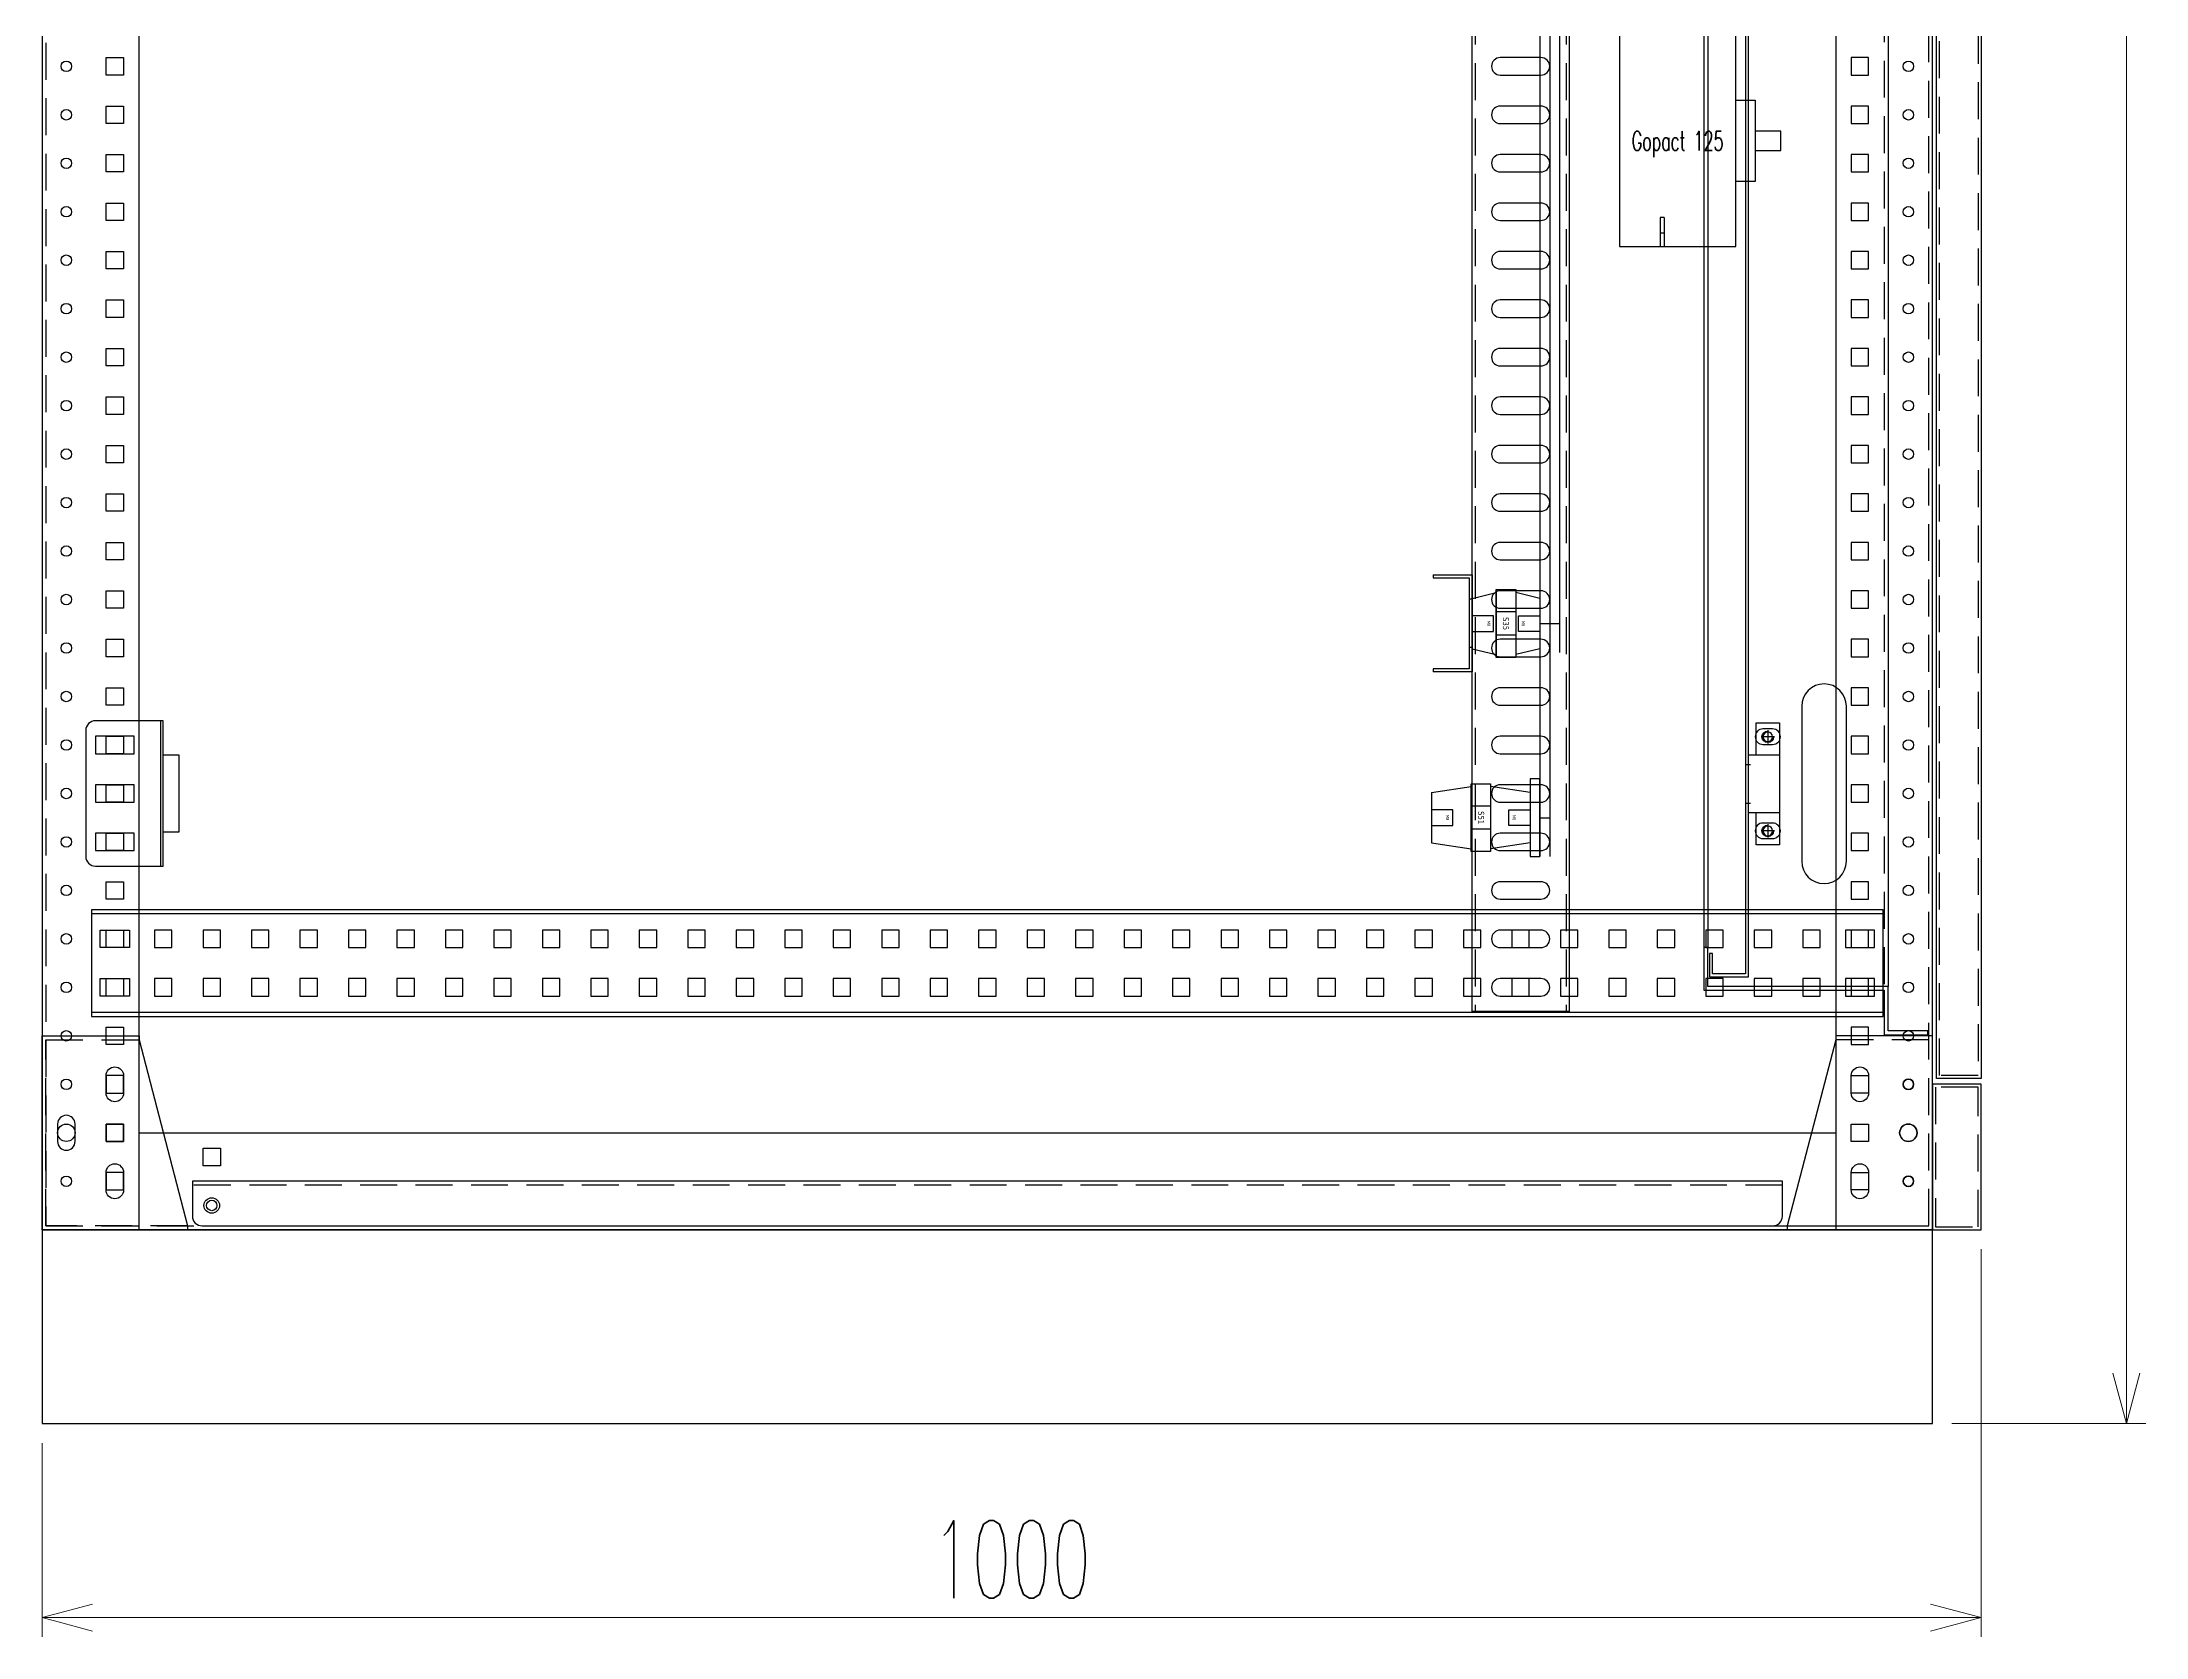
# Model space of a CAD drawing. Header units: millimetres. Extents: x 173893 to 258446, y -176540 to -123824.
# Drawn here: x 200824 to 201909, y -141376 to -140554 of the extents above; entities that cross this region are included whole.
import ezdxf
from ezdxf.enums import TextEntityAlignment as Align

# ---------------------------------------------------------------- set-up
doc = ezdxf.new("R2010")
doc.units = ezdxf.units.MM
doc.header["$LTSCALE"] = 3
doc.linetypes.add('ACAD_ISO04W100', pattern=[30, 24, -3, 0, -3])
doc.linetypes.add('HIDDEN', pattern=[9.525, 6.35, -3.175])
doc.layers.add('@.DM. KÍCH THƯỚC', color=8, linetype='Continuous', transparency=0.2)
for name, color, linetype in [('@.DM. NÉT CHÍNH', 7, 'Continuous'), ('@.DM. NÉT ĐỤC', 2, 'Continuous'), ('@.VISIBLE', 7, 'Continuous'), ('centerline', 6, 'ACAD_ISO04W100'), ('equipments', 2, 'Continuous')]:
    doc.layers.add(name, color=color, linetype=linetype)
doc.styles.add('Ann_w01', font='romans.shx', dxfattribs={"width": 0.6, "bigfont": 'chineset.shx'})
doc.styles.get("Standard").update_dxf_attribs({"font": 'arial.ttf'})
doc.dimstyles.new('Dim 01_SC20', dxfattribs={"dimscale": 20, "dimtxt": 2, "dimasz": 1.3, "dimexe": 0.5, "dimexo": 0.5, "dimgap": 0.5, "dimtad": 1, "dimdec": 1, "dimzin": 12, "dimdsep": 46, "dimtxsty": 'Ann_w01', "dimblk": 'OPEN30', "dimcen": 1.5, "dimclrd": 6, "dimclre": 6, "dimclrt": 3, "dimadec": 1, "dimazin": 3, "dimtm": 1e-09, "dimtfac": 1, "dimtdec": 1, "dimtix": 1, "dimtmove": 0, "dimatfit": 3, "dimldrblk": 'OPEN30', "dimfxl": 1, "dimtolj": 1, "dimlwd": 0, "dimlwe": 0, "dimarcsym": 0})

# ---------------------------------------------------------------- blocks, each defined once
blk = doc.blocks.new('_Open30')
at = {"color": 0, "linetype": 'ByBlock', "lineweight": -2}
for p, q in [((-1, 0.268), (0, 0)), ((0, 0), (-1, -0.268)), ((0, 0), (-1, 0))]:
    blk.add_line(p, q, dxfattribs=at)
blk = doc.blocks.new('*D612')
at = {"layer": '@.DM. KÍCH THƯỚC', "color": 6, "lineweight": 0, "transparency": 16777216}
for p, q in [((201809, -139066.4), (201909, -139066.4)), ((201899, -141240.4), (201899, -139092.4)), ((201809, -141266.4), (201909, -141266.4))]:
    blk.add_line(p, q, dxfattribs=at)
at = {"layer": 'Defpoints', "color": 0, "transparency": 16777216}
for p in [(201799, -139066.4), (201899, -139066.4), (201799, -141266.4)]:
    blk.add_point(p, dxfattribs=at)
at = {"layer": '@.DM. KÍCH THƯỚC', "color": 6, "lineweight": 0, "transparency": 16777216, "xscale": 26, "yscale": 26, "zscale": 26}
for p, rotation in [((201899, -139066.4), 90), ((201899, -141266.4), 270)]:
    blk.add_blockref('_Open30', p, dxfattribs=dict(at, rotation=rotation))
at = {"layer": '@.DM. KÍCH THƯỚC', "color": 3, "transparency": 16777216, "insert": (201869, -140166.4), "char_height": 40, "attachment_point": 5, "rotation": 90, "style": 'Ann_w01'}
blk.add_mtext('\\A1;2200', dxfattribs=at)
blk = doc.blocks.new('*D613')
at = {"layer": '@.DM. KÍCH THƯỚC', "color": 6, "lineweight": 0, "transparency": 16777216}
for p, q in [((201824, -141176.4), (201824, -141376.4)), ((200824, -141276.4), (200824, -141376.4)), ((201798, -141366.4), (200850, -141366.4))]:
    blk.add_line(p, q, dxfattribs=at)
at = {"layer": 'Defpoints', "color": 0, "transparency": 16777216}
for p in [(201824, -141166.4), (200824, -141266.4), (200824, -141366.4)]:
    blk.add_point(p, dxfattribs=at)
at = {"layer": '@.DM. KÍCH THƯỚC', "color": 6, "lineweight": 0, "transparency": 16777216, "xscale": 26, "yscale": 26, "zscale": 26, "rotation": 180}
blk.add_blockref('_Open30', (200824, -141366.4), dxfattribs=at)
at = {"layer": '@.DM. KÍCH THƯỚC', "color": 6, "lineweight": 0, "transparency": 16777216, "xscale": 26, "yscale": 26, "zscale": 26}
blk.add_blockref('_Open30', (201824, -141366.4), dxfattribs=at)
at = {"layer": '@.DM. KÍCH THƯỚC', "color": 3, "transparency": 16777216, "insert": (201324, -141336.4), "char_height": 40, "attachment_point": 5, "style": 'Ann_w01'}
blk.add_mtext('\\A1;1000', dxfattribs=at)
blk = doc.blocks.new('A$C95002fa8')
at = {"layer": '@.DM. NÉT CHÍNH'}
blk.add_lwpolyline([(0, 100), (75, 100), (75, 0), (25, 0), (25, 2), (0, 98)], close=True, dxfattribs=at)
at = {"layer": '@.DM. NÉT CHÍNH', "linetype": 'HIDDEN'}
blk.add_lwpolyline([(0, 98), (73, 98), (73, 2), (25, 2)], dxfattribs=at)
at = {"layer": '@.DM. NÉT ĐỤC'}
for points in [[(42, 70.5), (42, 79.5), (33, 79.5), (33, 70.5)], [(42, 45.5), (42, 54.5), (33, 54.5), (33, 45.5)], [(42, 20.5), (42, 29.5), (33, 29.5), (33, 20.5)]]:
    blk.add_lwpolyline(points, close=True, dxfattribs=at)
for centre, radius in [((62.5, 75), 2.7), ((62.5, 50), 4.5), ((62.5, 25), 2.7)]:
    blk.add_circle(centre, radius, dxfattribs=at)
blk = doc.blocks.new('HL012 D')
at = {"color": 6, "linetype": 'Continuous'}
for p, q in [((13.5, 24.3), (6.5, 24.3)), ((10, 20.8), (10, 27.8)), ((10, -27.7), (10, -20.7)), ((13.5, -24.2), (6.5, -24.2))]:
    blk.add_line(p, q, dxfattribs=at)
at = {"layer": 'centerline'}
for p, q in [((-1, 10), (1, 10)), ((-1, -10), (1, -10))]:
    blk.add_line(p, q, dxfattribs=at)
at = {"layer": 'equipments'}
for points in [[(4, -15), (4, -31.5), (16, -31.5), (16, 31.5), (4, 31.5), (4, 15)], [(16, 15), (0, 15), (0, -15), (16, -15)]]:
    blk.add_lwpolyline(points, dxfattribs=at)
for centre in [(10, 24.3), (10, -24.2)]:
    blk.add_circle(centre, 2.5, dxfattribs=at)
at = {"layer": 'equipments', "color": 8}
for centre in [(10, 24.3), (10, -24.2)]:
    blk.add_arc(centre, 3, 0, 270, dxfattribs=at)
blk = doc.blocks.new('RTY53Y635Q6')
at = {"color": 1}
for p, q in [((201561.5, -140841), (201574, -140838)), ((201561.5, -140841), (201561.5, -140867)), ((201574, -140836.5), (201574, -140871.5)), ((201574, -140836.5), (201584, -140836.5)), ((201574, -140871.5), (201574, -140836.5)), ((201574, -140838), (201574, -140870)), ((201584, -140836.5), (201584, -140871.5)), ((201596.5, -140841), (201584, -140838)), ((201584, -140838), (201584, -140870)), ((201596.5, -140841), (201596.5, -140867)), ((201584, -140848), (201574, -140848)), ((201584, -140860), (201574, -140860)), ((201561.5, -140867), (201574, -140870)), ((201584, -140871.5), (201574, -140871.5)), ((201596.5, -140867), (201584, -140870))]:
    blk.add_line(p, q, dxfattribs=at)
for points in [[(201561.5, -140850), (201561.5, -140858), (201572.5, -140858), (201572.5, -140850)], [(201596.5, -140850), (201596.5, -140858), (201585.5, -140858), (201585.5, -140850)]]:
    blk.add_lwpolyline(points, close=True, dxfattribs=at)
at = {"layer": '@.VISIBLE'}
for p, q in [((201541.5, -140828.9), (201541.5, -140830.4)), ((201561.5, -140841.4), (201560, -140841.4)), ((201561.5, -140866.4), (201560, -140866.4)), ((201541.5, -140877.4), (201541.5, -140878.9))]:
    blk.add_line(p, q, dxfattribs=at)
for points in [[(201541.5, -140828.9), (201561.5, -140828.9), (201561.5, -140878.9), (201541.5, -140878.9)], [(201541.5, -140830.4), (201560, -140830.4), (201560, -140877.4), (201541.5, -140877.4)]]:
    blk.add_lwpolyline(points, dxfattribs=at)
at = {"color": 1, "width": 30.098, "attachment_point": 5, "rotation": 270}
for s, insert, char_height in [('{\\fTahoma|b0|i0|c0|p34;M8}', (201570.1, -140854), 1.5), ('{\\fTahoma|b0|i0|c0|p34;S35}', (201578.9, -140854), 3), ('{\\fTahoma|b0|i0|c0|p34;M8}', (201587.9, -140854), 1.5)]:
    blk.add_mtext(s, dxfattribs=dict(at, insert=insert, char_height=char_height))

msp = doc.modelspace()

# ---------------------------------------------------------------- linework, layer by layer
at = {"color": 1}
for p, q in [((201540.53, -140940.9), (201561.03, -140937.9)), ((201540.53, -140940.9), (201540.53, -140966.9)), ((201561.03, -140971.4), (201561.03, -140936.4)), ((201561.03, -140936.4), (201571.03, -140936.4)), ((201561.03, -140936.4), (201561.03, -140971.4)), ((201561.03, -140937.9), (201561.03, -140969.9)), ((201571.03, -140936.4), (201571.03, -140971.4)), ((201571.03, -140937.9), (201571.03, -140969.9)), ((201591.53, -140940.9), (201571.03, -140937.9)), ((201591.53, -140940.9), (201591.53, -140966.9)), ((201571.03, -140947.9), (201561.03, -140947.9)), ((201571.03, -140959.9), (201561.03, -140959.9)), ((201540.53, -140966.9), (201561.03, -140969.9)), ((201571.03, -140971.4), (201561.03, -140971.4)), ((201591.53, -140966.9), (201571.03, -140969.9))]:
    msp.add_line(p, q, dxfattribs=at)
for points in [[(201540.53, -140949.9), (201540.53, -140957.9), (201551.53, -140957.9), (201551.53, -140949.9)], [(201591.53, -140949.9), (201591.53, -140957.9), (201580.53, -140957.9), (201580.53, -140949.9)]]:
    msp.add_lwpolyline(points, close=True, dxfattribs=at)
at = {"color": 2}
msp.add_lwpolyline([(200907.03, -141124.4), (200916.03, -141124.4), (200916.03, -141133.4), (200907.03, -141133.4)], close=True, dxfattribs=at)
at = {"layer": '@.DM. NÉT CHÍNH', "color": 6, "linetype": 'HIDDEN'}
msp.add_line((201774.03, -139191.9), (201774.03, -141040.9), dxfattribs=at)
at = {"layer": '@.DM. NÉT CHÍNH', "color": 6}
for p, q in [((201776.03, -139191.9), (201776.03, -141040.9)), ((201681.03, -139211.9), (201681.03, -141020.9)), ((201683.03, -139211.9), (201683.03, -141020.9))]:
    msp.add_line(p, q, dxfattribs=at)
at = {"layer": '@.DM. NÉT CHÍNH', "color": 151, "linetype": 'HIDDEN'}
for p, q in [((201563.03, -139678.9), (201563.03, -141053.9)), ((201610.03, -139678.9), (201610.03, -141053.9))]:
    msp.add_line(p, q, dxfattribs=at)
at = {"layer": '@.DM. NÉT CHÍNH', "linetype": 'Continuous'}
for p, q in [((201596.53, -140853.8), (201606.53, -140853.8)), ((201596.53, -140853.8), (201606.53, -140853.8)), ((201596.53, -140953.9), (201601.53, -140953.9))]:
    msp.add_line(p, q, dxfattribs=at)
at = {"layer": '@.DM. NÉT CHÍNH', "color": 1}
for p, q in [((201773.53, -141003.4), (200849.53, -141003.4)), ((201773.53, -141054.4), (200849.53, -141054.4))]:
    msp.add_line(p, q, dxfattribs=at)
at = {"layer": '@.DM. NÉT CHÍNH', "color": 3, "linetype": 'HIDDEN'}
msp.add_line((201721.53, -141143.4), (200901.53, -141143.4), dxfattribs=at)
at = {"layer": '@.DM. NÉT CHÍNH'}
for points in [[(201799.03, -139066.4), (200824.03, -139066.4), (200824.03, -141166.4), (201799.03, -141166.4)], [(200824.03, -141266.4), (201799.03, -141266.4), (201799.03, -141166.4), (200824.03, -141166.4)]]:
    msp.add_lwpolyline(points, close=True, dxfattribs=at)
at = {"layer": '@.DM. NÉT CHÍNH', "linetype": 'HIDDEN'}
msp.add_lwpolyline([(201797.03, -139068.4), (200826.03, -139068.4), (200826.03, -141164.4), (201797.03, -141164.4)], close=True, dxfattribs=at)
at = {"layer": '@.DM. NÉT CHÍNH'}
for points in [[(200874.03, -141166.4), (200874.03, -139066.4)], [(201749.03, -139066.4), (201749.03, -141166.4)], [(200874.03, -141116.4), (201749.03, -141116.4)]]:
    msp.add_lwpolyline(points, dxfattribs=at)
at = {"layer": '@.DM. NÉT CHÍNH', "color": 4}
for points in [[(201801.03, -139144.4), (201824.03, -139144.4), (201824.03, -141088.4), (201801.03, -141088.4)], [(201684.03, -141023.9), (201684.03, -141035.9), (201704.03, -141035.9), (201704.03, -139196.9), (201684.03, -139196.9), (201684.03, -139208.9), (201685.53, -139208.9), (201685.53, -139198.4), (201702.53, -139198.4), (201702.53, -141034.4), (201685.53, -141034.4), (201685.53, -141023.9)]]:
    msp.add_lwpolyline(points, close=True, dxfattribs=at)
at = {"layer": '@.DM. NÉT CHÍNH', "color": 4, "linetype": 'HIDDEN'}
msp.add_lwpolyline([(201802.53, -139145.9), (201822.53, -139145.9), (201822.53, -141086.9), (201802.53, -141086.9)], close=True, dxfattribs=at)
at = {"layer": '@.DM. NÉT CHÍNH', "color": 151}
msp.add_lwpolyline([(201611.53, -141053.9), (201561.53, -141053.9), (201561.53, -139678.9), (201611.53, -139678.9)], close=True, dxfattribs=at)
at = {"layer": '@.DM. NÉT CHÍNH', "color": 1, "linetype": 'Continuous'}
for points in [[(201634.05, -140063.4), (201634.05, -140109.4), (201596.53, -140133.28), (201596.53, -140868.7)], [(201634.05, -140064.4), (201634.05, -140109.4), (201596.53, -140133.28), (201596.53, -140868.7)], [(201644.05, -140063.4), (201644.05, -140114.89), (201606.53, -140138.77), (201606.53, -140868.7)], [(201644.05, -140064.4), (201644.05, -140114.89), (201606.53, -140138.77), (201606.53, -140868.7)]]:
    msp.add_lwpolyline(points, dxfattribs=at)
at = {"layer": '@.DM. NÉT CHÍNH', "linetype": 'Continuous'}
for points in [[(201634.05, -140064.4), (201634.05, -140109.4), (201596.53, -140133.28), (201596.53, -140973.9)], [(201639.05, -140064.4), (201639.05, -140112.14), (201601.53, -140136.02), (201601.53, -140973.9)]]:
    msp.add_lwpolyline(points, dxfattribs=at)
at = {"layer": '@.DM. NÉT CHÍNH', "color": 2}
for points in [[(200866.03, -140561.9), (200866.03, -140570.9), (200857.03, -140570.9), (200857.03, -140561.9)], [(201757.03, -140561.9), (201757.03, -140570.9), (201766.03, -140570.9), (201766.03, -140561.9)], [(200866.03, -140586.9), (200866.03, -140595.9), (200857.03, -140595.9), (200857.03, -140586.9)], [(201757.03, -140586.9), (201757.03, -140595.9), (201766.03, -140595.9), (201766.03, -140586.9)], [(200866.03, -140611.9), (200866.03, -140620.9), (200857.03, -140620.9), (200857.03, -140611.9)], [(201757.03, -140611.9), (201757.03, -140620.9), (201766.03, -140620.9), (201766.03, -140611.9)], [(200866.03, -140636.9), (200866.03, -140645.9), (200857.03, -140645.9), (200857.03, -140636.9)], [(201757.03, -140636.9), (201757.03, -140645.9), (201766.03, -140645.9), (201766.03, -140636.9)], [(200866.03, -140661.9), (200866.03, -140670.9), (200857.03, -140670.9), (200857.03, -140661.9)], [(201757.03, -140661.9), (201757.03, -140670.9), (201766.03, -140670.9), (201766.03, -140661.9)], [(200866.03, -140686.9), (200866.03, -140695.9), (200857.03, -140695.9), (200857.03, -140686.9)], [(201757.03, -140686.9), (201757.03, -140695.9), (201766.03, -140695.9), (201766.03, -140686.9)], [(200866.03, -140711.9), (200866.03, -140720.9), (200857.03, -140720.9), (200857.03, -140711.9)], [(201757.03, -140711.9), (201757.03, -140720.9), (201766.03, -140720.9), (201766.03, -140711.9)], [(200866.03, -140736.9), (200866.03, -140745.9), (200857.03, -140745.9), (200857.03, -140736.9)], [(201757.03, -140736.9), (201757.03, -140745.9), (201766.03, -140745.9), (201766.03, -140736.9)], [(200866.03, -140761.9), (200866.03, -140770.9), (200857.03, -140770.9), (200857.03, -140761.9)], [(201757.03, -140761.9), (201757.03, -140770.9), (201766.03, -140770.9), (201766.03, -140761.9)], [(200866.03, -140786.9), (200866.03, -140795.9), (200857.03, -140795.9), (200857.03, -140786.9)], [(201757.03, -140786.9), (201757.03, -140795.9), (201766.03, -140795.9), (201766.03, -140786.9)], [(200866.03, -140811.9), (200866.03, -140820.9), (200857.03, -140820.9), (200857.03, -140811.9)], [(201757.03, -140811.9), (201757.03, -140820.9), (201766.03, -140820.9), (201766.03, -140811.9)], [(200866.03, -140836.9), (200866.03, -140845.9), (200857.03, -140845.9), (200857.03, -140836.9)], [(201757.03, -140836.9), (201757.03, -140845.9), (201766.03, -140845.9), (201766.03, -140836.9)], [(200866.03, -140861.9), (200866.03, -140870.9), (200857.03, -140870.9), (200857.03, -140861.9)], [(201757.03, -140861.9), (201757.03, -140870.9), (201766.03, -140870.9), (201766.03, -140861.9)], [(200866.03, -140886.9), (200866.03, -140895.9), (200857.03, -140895.9), (200857.03, -140886.9)], [(201757.03, -140886.9), (201757.03, -140895.9), (201766.03, -140895.9), (201766.03, -140886.9)], [(200866.03, -140911.9), (200866.03, -140920.9), (200857.03, -140920.9), (200857.03, -140911.9)], [(201757.03, -140911.9), (201757.03, -140920.9), (201766.03, -140920.9), (201766.03, -140911.9)], [(200866.03, -140936.9), (200866.03, -140945.9), (200857.03, -140945.9), (200857.03, -140936.9)], [(201757.03, -140936.9), (201757.03, -140945.9), (201766.03, -140945.9), (201766.03, -140936.9)], [(200866.03, -140961.9), (200866.03, -140970.9), (200857.03, -140970.9), (200857.03, -140961.9)], [(201757.03, -140961.9), (201757.03, -140970.9), (201766.03, -140970.9), (201766.03, -140961.9)], [(200866.03, -140986.9), (200866.03, -140995.9), (200857.03, -140995.9), (200857.03, -140986.9)], [(201757.03, -140986.9), (201757.03, -140995.9), (201766.03, -140995.9), (201766.03, -140986.9)], [(200866.03, -141011.9), (200866.03, -141020.9), (200857.03, -141020.9), (200857.03, -141011.9)], [(201757.03, -141011.9), (201757.03, -141020.9), (201766.03, -141020.9), (201766.03, -141011.9)], [(200866.03, -141036.9), (200866.03, -141045.9), (200857.03, -141045.9), (200857.03, -141036.9)], [(201757.03, -141036.9), (201757.03, -141045.9), (201766.03, -141045.9), (201766.03, -141036.9)], [(200866.03, -141061.9), (200866.03, -141070.9), (200857.03, -141070.9), (200857.03, -141061.9)], [(201757.03, -141061.9), (201757.03, -141070.9), (201766.03, -141070.9), (201766.03, -141061.9)], [(200866.03, -141120.9), (200857.03, -141120.9), (200857.03, -141111.9), (200866.03, -141111.9)], [(201757.03, -141120.9), (201757.03, -141111.9), (201766.03, -141111.9), (201766.03, -141120.9)]]:
    msp.add_lwpolyline(points, close=True, dxfattribs=at)
at = {"layer": '@.DM. NÉT CHÍNH', "color": 151}
for points in [[(201576.03, -140570.9), (201597.03, -140570.9, 0.4142136), (201601.53, -140566.4), (201601.53, -140566.4, 0.4142136), (201597.03, -140561.9), (201576.03, -140561.9, 0.4142136), (201571.53, -140566.4), (201571.53, -140566.4, 0.4142136)], [(201576.03, -140595.9), (201597.03, -140595.9, 0.4142136), (201601.53, -140591.4), (201601.53, -140591.4, 0.4142136), (201597.03, -140586.9), (201576.03, -140586.9, 0.4142136), (201571.53, -140591.4), (201571.53, -140591.4, 0.4142136)], [(201576.03, -140620.9), (201597.03, -140620.9, 0.4142136), (201601.53, -140616.4), (201601.53, -140616.4, 0.4142136), (201597.03, -140611.9), (201576.03, -140611.9, 0.4142136), (201571.53, -140616.4), (201571.53, -140616.4, 0.4142136)], [(201576.03, -140645.9), (201597.03, -140645.9, 0.4142136), (201601.53, -140641.4), (201601.53, -140641.4, 0.4142136), (201597.03, -140636.9), (201576.03, -140636.9, 0.4142136), (201571.53, -140641.4), (201571.53, -140641.4, 0.4142136)], [(201576.03, -140670.9), (201597.03, -140670.9, 0.4142136), (201601.53, -140666.4), (201601.53, -140666.4, 0.4142136), (201597.03, -140661.9), (201576.03, -140661.9, 0.4142136), (201571.53, -140666.4), (201571.53, -140666.4, 0.4142136)], [(201576.03, -140695.9), (201597.03, -140695.9, 0.4142136), (201601.53, -140691.4), (201601.53, -140691.4, 0.4142136), (201597.03, -140686.9), (201576.03, -140686.9, 0.4142136), (201571.53, -140691.4), (201571.53, -140691.4, 0.4142136)], [(201576.03, -140720.9), (201597.03, -140720.9, 0.4142136), (201601.53, -140716.4), (201601.53, -140716.4, 0.4142136), (201597.03, -140711.9), (201576.03, -140711.9, 0.4142136), (201571.53, -140716.4), (201571.53, -140716.4, 0.4142136)], [(201576.03, -140745.9), (201597.03, -140745.9, 0.4142136), (201601.53, -140741.4), (201601.53, -140741.4, 0.4142136), (201597.03, -140736.9), (201576.03, -140736.9, 0.4142136), (201571.53, -140741.4), (201571.53, -140741.4, 0.4142136)], [(201576.03, -140770.9), (201597.03, -140770.9, 0.4142136), (201601.53, -140766.4), (201601.53, -140766.4, 0.4142136), (201597.03, -140761.9), (201576.03, -140761.9, 0.4142136), (201571.53, -140766.4), (201571.53, -140766.4, 0.4142136)], [(201576.03, -140795.9), (201597.03, -140795.9, 0.4142136), (201601.53, -140791.4), (201601.53, -140791.4, 0.4142136), (201597.03, -140786.9), (201576.03, -140786.9, 0.4142136), (201571.53, -140791.4), (201571.53, -140791.4, 0.4142136)], [(201576.03, -140820.9), (201597.03, -140820.9, 0.4142136), (201601.53, -140816.4), (201601.53, -140816.4, 0.4142136), (201597.03, -140811.9), (201576.03, -140811.9, 0.4142136), (201571.53, -140816.4), (201571.53, -140816.4, 0.4142136)], [(201576.03, -140845.9), (201597.03, -140845.9, 0.4142136), (201601.53, -140841.4), (201601.53, -140841.4, 0.4142136), (201597.03, -140836.9), (201576.03, -140836.9, 0.4142136), (201571.53, -140841.4), (201571.53, -140841.4, 0.4142136)], [(201576.03, -140870.9), (201597.03, -140870.9, 0.4142136), (201601.53, -140866.4), (201601.53, -140866.4, 0.4142136), (201597.03, -140861.9), (201576.03, -140861.9, 0.4142136), (201571.53, -140866.4), (201571.53, -140866.4, 0.4142136)], [(201576.03, -140895.9), (201597.03, -140895.9, 0.4142136), (201601.53, -140891.4), (201601.53, -140891.4, 0.4142136), (201597.03, -140886.9), (201576.03, -140886.9, 0.4142136), (201571.53, -140891.4), (201571.53, -140891.4, 0.4142136)], [(201576.03, -140920.9), (201597.03, -140920.9, 0.4142136), (201601.53, -140916.4), (201601.53, -140916.4, 0.4142136), (201597.03, -140911.9), (201576.03, -140911.9, 0.4142136), (201571.53, -140916.4), (201571.53, -140916.4, 0.4142136)], [(201576.03, -140945.9), (201597.03, -140945.9, 0.4142136), (201601.53, -140941.4), (201601.53, -140941.4, 0.4142136), (201597.03, -140936.9), (201576.03, -140936.9, 0.4142136), (201571.53, -140941.4), (201571.53, -140941.4, 0.4142136)], [(201576.03, -140970.9), (201597.03, -140970.9, 0.4142136), (201601.53, -140966.4), (201601.53, -140966.4, 0.4142136), (201597.03, -140961.9), (201576.03, -140961.9, 0.4142136), (201571.53, -140966.4), (201571.53, -140966.4, 0.4142136)], [(201576.03, -140995.9), (201597.03, -140995.9, 0.4142136), (201601.53, -140991.4), (201601.53, -140991.4, 0.4142136), (201597.03, -140986.9), (201576.03, -140986.9, 0.4142136), (201571.53, -140991.4), (201571.53, -140991.4, 0.4142136)], [(201576.03, -141020.9), (201597.03, -141020.9, 0.4142136), (201601.53, -141016.4), (201601.53, -141016.4, 0.4142136), (201597.03, -141011.9), (201576.03, -141011.9, 0.4142136), (201571.53, -141016.4), (201571.53, -141016.4, 0.4142136)], [(201576.03, -141045.9), (201597.03, -141045.9, 0.4142136), (201601.53, -141041.4), (201601.53, -141041.4, 0.4142136), (201597.03, -141036.9), (201576.03, -141036.9, 0.4142136), (201571.53, -141041.4), (201571.53, -141041.4, 0.4142136)]]:
    msp.add_lwpolyline(points, format="xyb", close=True, dxfattribs=at)
at = {"layer": '@.DM. NÉT CHÍNH', "color": 6}
for points in [[(201754.53, -140976.4), (201754.53, -140896.4, 1), (201731.53, -140896.4), (201731.53, -140976.4, 1)], [(201716.53, -140908.15), (201711.53, -140908.15, 1), (201711.53, -140916.15), (201716.53, -140916.15, 1)], [(201711.53, -140964.65), (201716.53, -140964.65, 1), (201716.53, -140956.65), (201711.53, -140956.65, 1)]]:
    msp.add_lwpolyline(points, format="xyb", close=True, dxfattribs=at)
at = {"layer": '@.DM. NÉT CHÍNH', "linetype": 'Continuous'}
msp.add_lwpolyline([(201591.53, -140973.9), (201596.53, -140973.9), (201596.53, -140933.9), (201591.53, -140933.9)], close=True, dxfattribs=at)
at = {"layer": '@.DM. NÉT CHÍNH', "color": 1}
for points in [[(201773.53, -141001.4), (200849.53, -141001.4), (200849.53, -141056.4), (201773.53, -141056.4)], [(200869.03, -141011.9), (200869.03, -141020.9), (200854.03, -141020.9), (200854.03, -141011.9)], [(200891.03, -141011.9), (200882.03, -141011.9), (200882.03, -141020.9), (200891.03, -141020.9)], [(200916.03, -141011.9), (200907.03, -141011.9), (200907.03, -141020.9), (200916.03, -141020.9)], [(200941.03, -141011.9), (200932.03, -141011.9), (200932.03, -141020.9), (200941.03, -141020.9)], [(200966.03, -141011.9), (200957.03, -141011.9), (200957.03, -141020.9), (200966.03, -141020.9)], [(200991.03, -141011.9), (200982.03, -141011.9), (200982.03, -141020.9), (200991.03, -141020.9)], [(201016.03, -141011.9), (201007.03, -141011.9), (201007.03, -141020.9), (201016.03, -141020.9)], [(201041.03, -141011.9), (201032.03, -141011.9), (201032.03, -141020.9), (201041.03, -141020.9)], [(201066.03, -141011.9), (201057.03, -141011.9), (201057.03, -141020.9), (201066.03, -141020.9)], [(201091.03, -141011.9), (201082.03, -141011.9), (201082.03, -141020.9), (201091.03, -141020.9)], [(201116.03, -141011.9), (201107.03, -141011.9), (201107.03, -141020.9), (201116.03, -141020.9)], [(201141.03, -141011.9), (201132.03, -141011.9), (201132.03, -141020.9), (201141.03, -141020.9)], [(201166.03, -141011.9), (201157.03, -141011.9), (201157.03, -141020.9), (201166.03, -141020.9)], [(201191.03, -141011.9), (201182.03, -141011.9), (201182.03, -141020.9), (201191.03, -141020.9)], [(201216.03, -141011.9), (201207.03, -141011.9), (201207.03, -141020.9), (201216.03, -141020.9)], [(201241.03, -141011.9), (201232.03, -141011.9), (201232.03, -141020.9), (201241.03, -141020.9)], [(201266.03, -141011.9), (201257.03, -141011.9), (201257.03, -141020.9), (201266.03, -141020.9)], [(201291.03, -141011.9), (201282.03, -141011.9), (201282.03, -141020.9), (201291.03, -141020.9)], [(201316.03, -141011.9), (201307.03, -141011.9), (201307.03, -141020.9), (201316.03, -141020.9)], [(201341.03, -141011.9), (201332.03, -141011.9), (201332.03, -141020.9), (201341.03, -141020.9)], [(201366.03, -141011.9), (201357.03, -141011.9), (201357.03, -141020.9), (201366.03, -141020.9)], [(201391.03, -141011.9), (201382.03, -141011.9), (201382.03, -141020.9), (201391.03, -141020.9)], [(201416.03, -141011.9), (201407.03, -141011.9), (201407.03, -141020.9), (201416.03, -141020.9)], [(201441.03, -141011.9), (201432.03, -141011.9), (201432.03, -141020.9), (201441.03, -141020.9)], [(201466.03, -141011.9), (201457.03, -141011.9), (201457.03, -141020.9), (201466.03, -141020.9)], [(201491.03, -141011.9), (201482.03, -141011.9), (201482.03, -141020.9), (201491.03, -141020.9)], [(201516.03, -141011.9), (201507.03, -141011.9), (201507.03, -141020.9), (201516.03, -141020.9)], [(201541.03, -141011.9), (201532.03, -141011.9), (201532.03, -141020.9), (201541.03, -141020.9)], [(201566.03, -141011.9), (201557.03, -141011.9), (201557.03, -141020.9), (201566.03, -141020.9)], [(201591.03, -141011.9), (201582.03, -141011.9), (201582.03, -141020.9), (201591.03, -141020.9)], [(201616.03, -141011.9), (201607.03, -141011.9), (201607.03, -141020.9), (201616.03, -141020.9)], [(201641.03, -141011.9), (201632.03, -141011.9), (201632.03, -141020.9), (201641.03, -141020.9)], [(201666.03, -141011.9), (201657.03, -141011.9), (201657.03, -141020.9), (201666.03, -141020.9)], [(201691.03, -141011.9), (201682.03, -141011.9), (201682.03, -141020.9), (201691.03, -141020.9)], [(201716.03, -141011.9), (201707.03, -141011.9), (201707.03, -141020.9), (201716.03, -141020.9)], [(201741.03, -141011.9), (201732.03, -141011.9), (201732.03, -141020.9), (201741.03, -141020.9)], [(201754.03, -141011.9), (201754.03, -141020.9), (201769.03, -141020.9), (201769.03, -141011.9)], [(200869.03, -141036.9), (200869.03, -141045.9), (200854.03, -141045.9), (200854.03, -141036.9)], [(200891.03, -141036.9), (200882.03, -141036.9), (200882.03, -141045.9), (200891.03, -141045.9)], [(200916.03, -141036.9), (200907.03, -141036.9), (200907.03, -141045.9), (200916.03, -141045.9)], [(200941.03, -141036.9), (200932.03, -141036.9), (200932.03, -141045.9), (200941.03, -141045.9)], [(200966.03, -141036.9), (200957.03, -141036.9), (200957.03, -141045.9), (200966.03, -141045.9)], [(200991.03, -141036.9), (200982.03, -141036.9), (200982.03, -141045.9), (200991.03, -141045.9)], [(201016.03, -141036.9), (201007.03, -141036.9), (201007.03, -141045.9), (201016.03, -141045.9)], [(201041.03, -141036.9), (201032.03, -141036.9), (201032.03, -141045.9), (201041.03, -141045.9)], [(201066.03, -141036.9), (201057.03, -141036.9), (201057.03, -141045.9), (201066.03, -141045.9)], [(201091.03, -141036.9), (201082.03, -141036.9), (201082.03, -141045.9), (201091.03, -141045.9)], [(201116.03, -141036.9), (201107.03, -141036.9), (201107.03, -141045.9), (201116.03, -141045.9)], [(201141.03, -141036.9), (201132.03, -141036.9), (201132.03, -141045.9), (201141.03, -141045.9)], [(201166.03, -141036.9), (201157.03, -141036.9), (201157.03, -141045.9), (201166.03, -141045.9)], [(201191.03, -141036.9), (201182.03, -141036.9), (201182.03, -141045.9), (201191.03, -141045.9)], [(201216.03, -141036.9), (201207.03, -141036.9), (201207.03, -141045.9), (201216.03, -141045.9)], [(201241.03, -141036.9), (201232.03, -141036.9), (201232.03, -141045.9), (201241.03, -141045.9)], [(201266.03, -141036.9), (201257.03, -141036.9), (201257.03, -141045.9), (201266.03, -141045.9)], [(201291.03, -141036.9), (201282.03, -141036.9), (201282.03, -141045.9), (201291.03, -141045.9)], [(201316.03, -141036.9), (201307.03, -141036.9), (201307.03, -141045.9), (201316.03, -141045.9)], [(201341.03, -141036.9), (201332.03, -141036.9), (201332.03, -141045.9), (201341.03, -141045.9)], [(201366.03, -141036.9), (201357.03, -141036.9), (201357.03, -141045.9), (201366.03, -141045.9)], [(201391.03, -141036.9), (201382.03, -141036.9), (201382.03, -141045.9), (201391.03, -141045.9)], [(201416.03, -141036.9), (201407.03, -141036.9), (201407.03, -141045.9), (201416.03, -141045.9)], [(201441.03, -141036.9), (201432.03, -141036.9), (201432.03, -141045.9), (201441.03, -141045.9)], [(201466.03, -141036.9), (201457.03, -141036.9), (201457.03, -141045.9), (201466.03, -141045.9)], [(201491.03, -141036.9), (201482.03, -141036.9), (201482.03, -141045.9), (201491.03, -141045.9)], [(201516.03, -141036.9), (201507.03, -141036.9), (201507.03, -141045.9), (201516.03, -141045.9)], [(201541.03, -141036.9), (201532.03, -141036.9), (201532.03, -141045.9), (201541.03, -141045.9)], [(201566.03, -141036.9), (201557.03, -141036.9), (201557.03, -141045.9), (201566.03, -141045.9)], [(201591.03, -141036.9), (201582.03, -141036.9), (201582.03, -141045.9), (201591.03, -141045.9)], [(201616.03, -141036.9), (201607.03, -141036.9), (201607.03, -141045.9), (201616.03, -141045.9)], [(201641.03, -141036.9), (201632.03, -141036.9), (201632.03, -141045.9), (201641.03, -141045.9)], [(201666.03, -141036.9), (201657.03, -141036.9), (201657.03, -141045.9), (201666.03, -141045.9)], [(201691.03, -141036.9), (201682.03, -141036.9), (201682.03, -141045.9), (201691.03, -141045.9)], [(201716.03, -141036.9), (201707.03, -141036.9), (201707.03, -141045.9), (201716.03, -141045.9)], [(201741.03, -141036.9), (201732.03, -141036.9), (201732.03, -141045.9), (201741.03, -141045.9)], [(201754.03, -141036.9), (201754.03, -141045.9), (201769.03, -141045.9), (201769.03, -141036.9)], [(201799.03, -141166.4), (201824.03, -141166.4), (201824.03, -141091.4), (201799.03, -141091.4)]]:
    msp.add_lwpolyline(points, close=True, dxfattribs=at)
at = {"layer": '@.DM. NÉT CHÍNH', "color": 6}
msp.add_lwpolyline([(201681.03, -141020.9), (201681.03, -141042.9), (201774.03, -141042.9), (201774.03, -141065.9), (201796.53, -141065.9), (201796.53, -141063.9), (201776.03, -141063.9), (201776.03, -141040.9), (201683.03, -141040.9), (201683.03, -141020.9)], close=True, dxfattribs=at)
at = {"layer": '@.DM. NÉT CHÍNH', "color": 2}
for points in [[(200857.03, -141095.9), (200857.03, -141086.9, -1), (200866.03, -141086.9), (200866.03, -141095.9, -1)], [(201766.03, -141086.9), (201766.03, -141095.9, -1), (201757.03, -141095.9), (201757.03, -141086.9, -1)], [(200841.03, -141120.9), (200841.03, -141111.9, 1), (200832.03, -141111.9), (200832.03, -141120.9, 1)], [(200857.03, -141145.9), (200857.03, -141136.9, -1), (200866.03, -141136.9), (200866.03, -141145.9, -1)], [(201766.03, -141136.9), (201766.03, -141145.9, -1), (201757.03, -141145.9), (201757.03, -141136.9, -1)]]:
    msp.add_lwpolyline(points, format="xyb", close=True, dxfattribs=at)
at = {"layer": '@.DM. NÉT CHÍNH', "color": 1, "linetype": 'HIDDEN'}
msp.add_lwpolyline([(201800.53, -141164.9), (201822.53, -141164.9), (201822.53, -141092.9), (201800.53, -141092.9)], close=True, dxfattribs=at)
at = {"layer": '@.DM. NÉT CHÍNH', "color": 3}
msp.add_lwpolyline([(200901.53, -141141.4), (200901.53, -141159.4, 0.4142136), (200906.53, -141164.4), (201716.53, -141164.4, 0.4142136), (201721.53, -141159.4), (201721.53, -141141.4)], format="xyb", close=True, dxfattribs=at)
at = {"layer": '@.DM. NÉT CHÍNH', "color": 2}
for centre, radius in [((200836.53, -140566.4), 2.7), ((201786.53, -140566.4), 2.7), ((200836.53, -140591.4), 2.7), ((201786.53, -140591.4), 2.7), ((200836.53, -140616.4), 2.7), ((201786.53, -140616.4), 2.7), ((200836.53, -140641.4), 2.7), ((201786.53, -140641.4), 2.7), ((200836.53, -140666.4), 2.7), ((201786.53, -140666.4), 2.7), ((200836.53, -140691.4), 2.7), ((201786.53, -140691.4), 2.7), ((200836.53, -140716.4), 2.7), ((201786.53, -140716.4), 2.7), ((200836.53, -140741.4), 2.7), ((201786.53, -140741.4), 2.7), ((200836.53, -140766.4), 2.7), ((201786.53, -140766.4), 2.7), ((200836.53, -140791.4), 2.7), ((201786.53, -140791.4), 2.7), ((200836.53, -140816.4), 2.7), ((201786.53, -140816.4), 2.7), ((200836.53, -140841.4), 2.7), ((201786.53, -140841.4), 2.7), ((200836.53, -140866.4), 2.7), ((201786.53, -140866.4), 2.7), ((200836.53, -140891.4), 2.7), ((201786.53, -140891.4), 2.7), ((200836.53, -140916.4), 2.7), ((201786.53, -140916.4), 2.7), ((200836.53, -140941.4), 2.7), ((201786.53, -140941.4), 2.7), ((200836.53, -140966.4), 2.7), ((201786.53, -140966.4), 2.7), ((200836.53, -140991.4), 2.7), ((201786.53, -140991.4), 2.7), ((200836.53, -141016.4), 2.7), ((201786.53, -141016.4), 2.7), ((200836.53, -141041.4), 2.7), ((201786.53, -141041.4), 2.7), ((200836.53, -141066.4), 2.7), ((201786.53, -141066.4), 2.7), ((200836.53, -141091.4), 2.7), ((201786.53, -141091.4), 2.7), ((201786.53, -141116.4), 4.5), ((200836.53, -141141.4), 2.7), ((201786.53, -141141.4), 2.7), ((200911.53, -141153.9), 2.7)]:
    msp.add_circle(centre, radius, dxfattribs=at)
at = {"layer": '@.DM. NÉT CHÍNH', "color": 3}
msp.add_circle((200911.53, -141153.9), 4, dxfattribs=at)
at = {"layer": '@.VISIBLE', "color": 1}
for p, q in [((201658.53, -140644.39), (201658.53, -140659.39)), ((201660.53, -140644.39), (201658.53, -140644.39)), ((201660.53, -140644.39), (201660.53, -140659.39)), ((201660.53, -140652.39), (201658.53, -140652.39))]:
    msp.add_line(p, q, dxfattribs=at)
at = {"layer": '@.VISIBLE', "color": 6}
msp.add_line((200885.03, -140903.9), (200885.03, -140978.9), dxfattribs=at)
at = {"layer": '@.VISIBLE'}
for points in [[(201637.53, -140659.39), (201697.53, -140659.39), (201697.53, -140529.39), (201637.53, -140529.39)], [(201707.53, -140599.89), (201707.53, -140609.89), (201720.83, -140609.89), (201720.83, -140599.89)], [(200894.53, -140921.4), (200894.53, -140961.4), (200886.53, -140961.4), (200886.53, -140921.4)]]:
    msp.add_lwpolyline(points, close=True, dxfattribs=at)
msp.add_lwpolyline([(201697.53, -140583.89), (201707.53, -140583.89), (201707.53, -140625.89), (201697.53, -140625.89)], dxfattribs=at)
at = {"layer": '@.VISIBLE', "color": 6}
msp.add_lwpolyline([(200851.53, -140978.9), (200886.53, -140978.9), (200886.53, -140903.9), (200851.53, -140903.9, 0.4142136), (200846.53, -140908.9), (200846.53, -140973.9, 0.4142136)], format="xyb", close=True, dxfattribs=at)
for points in [[(200851.53, -140920.9), (200871.53, -140920.9), (200871.53, -140911.9), (200851.53, -140911.9)], [(200851.53, -140945.9), (200871.53, -140945.9), (200871.53, -140936.9), (200851.53, -140936.9)], [(200851.53, -140970.9), (200871.53, -140970.9), (200871.53, -140961.9), (200851.53, -140961.9)]]:
    msp.add_lwpolyline(points, close=True, dxfattribs=at)

# ---------------------------------------------------------------- block references
at = {"layer": '@.DM. NÉT CHÍNH', "linetype": 'Continuous'}
msp.add_blockref('RTY53Y635Q6', (0, 0.2), dxfattribs=at)
at = {"layer": '@.DM. NÉT CHÍNH', "rotation": 180}
msp.add_blockref('A$C95002fa8', (200899.03, -141066.4), dxfattribs=at)
at = {"layer": '@.DM. NÉT CHÍNH', "xscale": -1, "rotation": 180}
msp.add_blockref('A$C95002fa8', (201724.03, -141066.4), dxfattribs=at)
at = {"layer": 'equipments', "xscale": -1, "rotation": 180}
msp.add_blockref('HL012 D', (201704.03, -140936.4), dxfattribs=at)

# ---------------------------------------------------------------- texts
at = {"color": 1, "width": 30.0978, "attachment_point": 5, "rotation": 270}
for s, insert, char_height in [('{\\fTahoma|b0|i0|c0|p34;S51}', (201566.19, -140953.9), 3), ('{\\fTahoma|b0|i0|c0|p34;M8}', (201548.87, -140953.9), 1.5), ('{\\fTahoma|b0|i0|c0|p34;M8}', (201583.19, -140953.9), 1.5)]:
    msp.add_mtext(s, dxfattribs=dict(at, insert=insert, char_height=char_height))
at = {"layer": '@.VISIBLE', "color": 115, "style": 'Ann_w01', "width": 0.6}
msp.add_text('Gopact 125', height=10, dxfattribs=at).set_placement((201667.53, -140604.89), align=Align.MIDDLE_CENTER)

# ---------------------------------------------------------------- dimensions: what is measured, and where the dimension line sits
at = {"layer": '@.DM. KÍCH THƯỚC'}
dim = msp.add_linear_dim(base=(201899.03, -139066.4), p1=(201799.03, -141266.4), p2=(201799.03, -139066.4), angle=90, dimstyle='Dim 01_SC20', dxfattribs=at)
dim.commit()
dim.dimension.update_dxf_attribs({"geometry": '*D612', "text_midpoint": (201869.03, -140166.4)})
dim = msp.add_linear_dim(base=(200824.03, -141366.4), p1=(201824.03, -141166.4), p2=(200824.03, -141266.4), dimstyle='Dim 01_SC20', dxfattribs=at)
dim.commit()
dim.dimension.update_dxf_attribs({"geometry": '*D613', "text_midpoint": (201324.03, -141336.4)})

doc.saveas('drawing.dxf')
